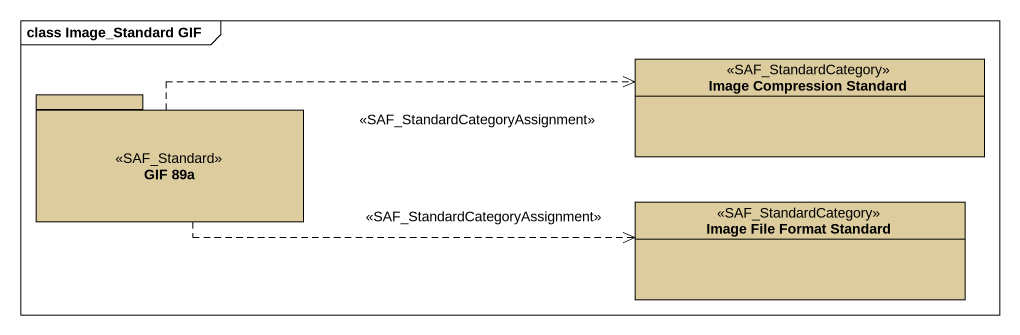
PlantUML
@startuml
mainframe class Image_Standard GIF
hide circle
hide empty members
package "GIF 89a" as GIF_89a <<SAF_Standard>> #DDCD9E {
}
class "Image Compression Standard" as Image_Compression_Standard <<SAF_StandardCategory>> #DDCD9E
class "Image File Format Standard" as Image_File_Format_Standard <<SAF_StandardCategory>> #DDCD9E
GIF_89a .right.> Image_Compression_Standard : <<SAF_StandardCategoryAssignment>>
GIF_89a .right.> Image_File_Format_Standard : <<SAF_StandardCategoryAssignment>>
@enduml
